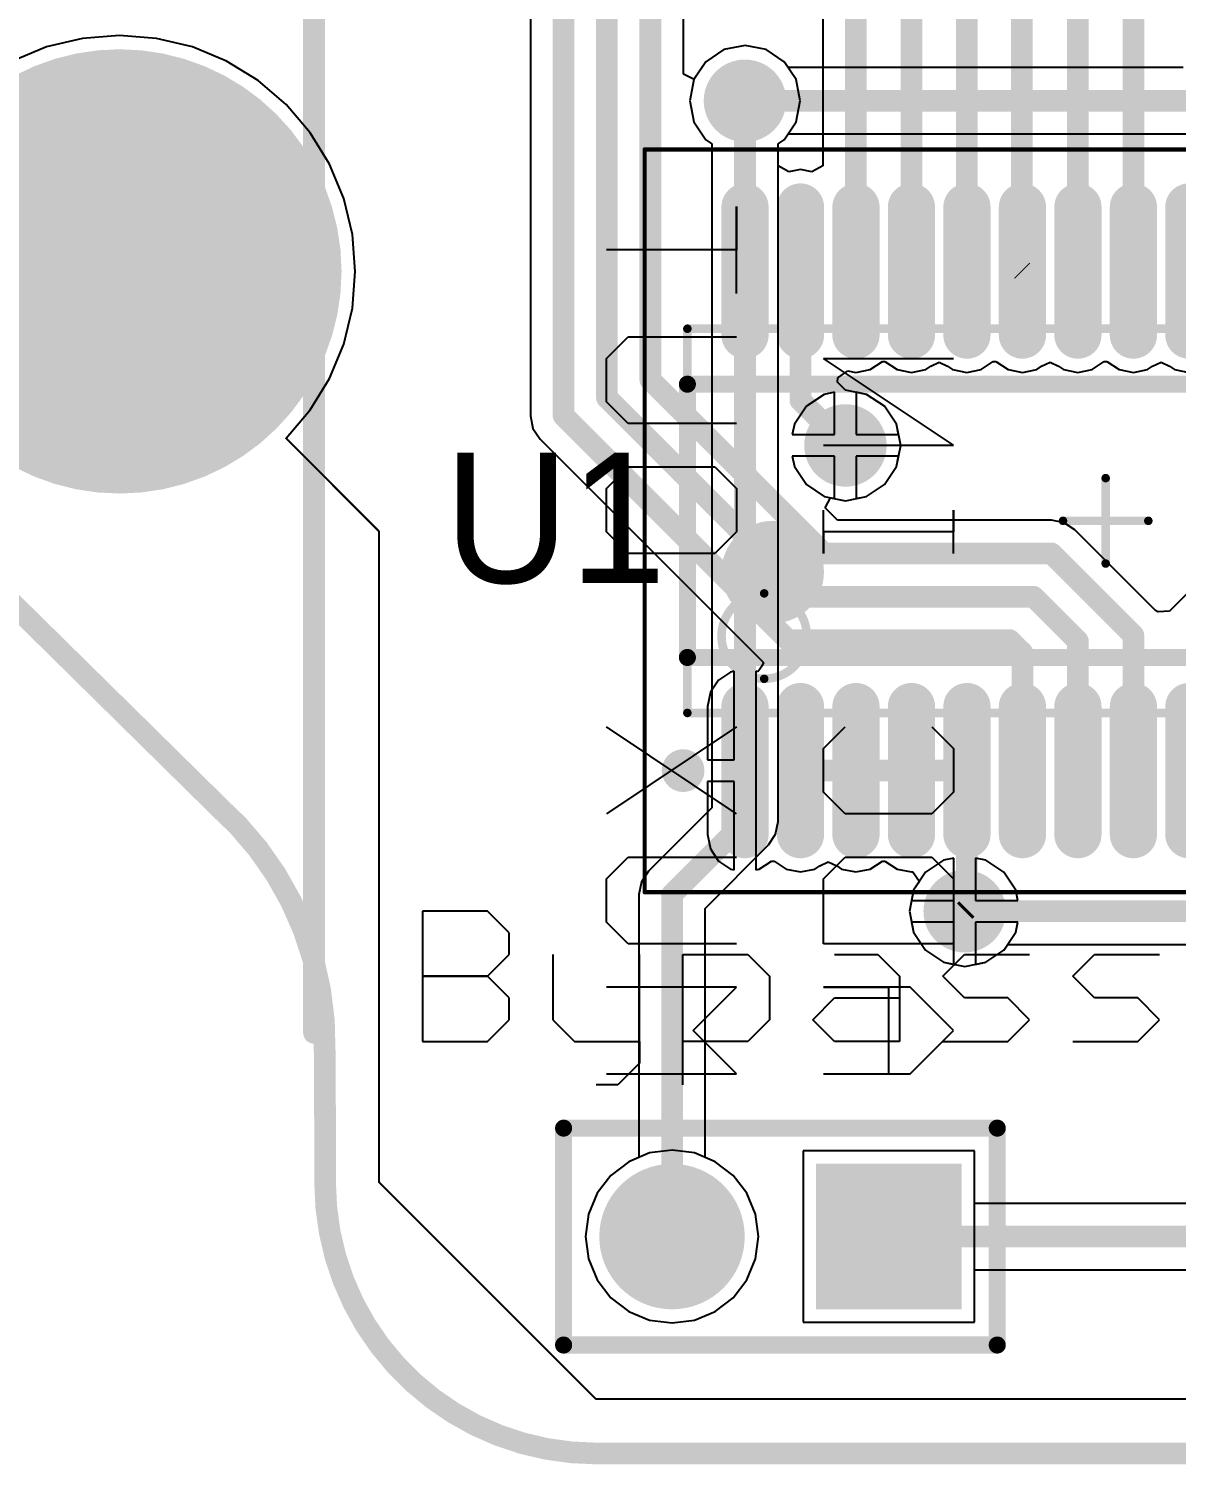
# Model space of a CAD drawing. Header units: millimetres. Extents: x 0 to 146, y 0 to 35.
# Drawn here: x 49.36 to 62.81, y 0 to 16.81 of the extents above; entities that cross this region are included whole.
import ezdxf

# ---------------------------------------------------------------- set-up
doc = ezdxf.new("R2010")
doc.units = ezdxf.units.MM
for name, color, linetype in [('BottomLayer', 5, 'Continuous'), ('BottomOverlay', 54, 'Continuous'), ('BottomSolder', 6, 'Continuous'), ('Mechanical1', 6, 'Continuous'), ('Mechanical13', 56, 'Continuous'), ('Mechanical15', 56, 'Continuous'), ('MultiLayer', 9, 'Continuous'), ('PadHoleLayer', 156, 'Continuous'), ('TopLayer', 1, 'Continuous'), ('TopOverlay', 2, 'Continuous'), ('TopPaste', 8, 'Continuous'), ('TopSolder', 216, 'Continuous'), ('ViaHoleLayer', 16, 'Continuous')]:
    doc.layers.add(name, color=color, linetype=linetype)

# ---------------------------------------------------------------- blocks, each defined once
blk = doc.blocks.new('HDR1X2_1')
at = {"layer": 'BottomLayer', "const_width": 0.75}
blk.add_lwpolyline([(2.165, 0, 1), (2.915, 0, 1)], format="xyb", close=True, dxfattribs=at)
at = {"layer": 'BottomLayer'}
blk.add_solid([(-0.75, -0.75), (0.75, -0.75), (-0.75, 0.75), (0.75, 0.75)], dxfattribs=at)
at = {"layer": 'BottomSolder', "const_width": 0.852}
blk.add_lwpolyline([(2.114, 0, 1), (2.966, 0, 1)], format="xyb", close=True, dxfattribs=at)
at = {"layer": 'BottomSolder'}
blk.add_solid([(-0.852, -0.852), (0.852, -0.852), (-0.852, 0.852), (0.852, 0.852)], dxfattribs=at)
at = {"layer": 'MultiLayer', "const_width": 0.75}
blk.add_lwpolyline([(2.165, 0, 1), (2.915, 0, 1)], format="xyb", close=True, dxfattribs=at)
at = {"layer": 'MultiLayer'}
blk.add_solid([(-0.75, -0.75), (0.75, -0.75), (-0.75, 0.75), (0.75, 0.75)], dxfattribs=at)
at = {"layer": 'PadHoleLayer', "const_width": 0.45}
for points in [[(-0.225, 0, 1), (0.225, 0, 1)], [(2.315, 0, 1), (2.765, 0, 1)]]:
    blk.add_lwpolyline(points, format="xyb", close=True, dxfattribs=at)
at = {"layer": 'TopLayer', "const_width": 0.75}
blk.add_lwpolyline([(2.165, 0, 1), (2.915, 0, 1)], format="xyb", close=True, dxfattribs=at)
at = {"layer": 'TopLayer'}
blk.add_solid([(-0.75, -0.75), (0.75, -0.75), (-0.75, 0.75), (0.75, 0.75)], dxfattribs=at)
at = {"layer": 'TopOverlay', "const_width": 0.2}
for points in [[(3.81, 1.27), (-1.27, 1.27)], [(-1.27, 1.27), (-1.27, -1.27)], [(3.81, 1.27), (3.81, -1.27)], [(3.81, -1.27), (-1.27, -1.27)]]:
    blk.add_lwpolyline(points, dxfattribs=at)
at = {"layer": 'TopOverlay', "const_width": 0.1}
for points in [[(-1.32, 1.27, 1), (-1.22, 1.27, 1)], [(-1.32, 1.27, 1), (-1.22, 1.27, 1)], [(3.76, 1.27, 1), (3.86, 1.27, 1)], [(3.76, 1.27, 1), (3.86, 1.27, 1)], [(-1.32, -1.27, 1), (-1.22, -1.27, 1)], [(-1.32, -1.27, 1), (-1.22, -1.27, 1)], [(3.76, -1.27, 1), (3.86, -1.27, 1)], [(3.76, -1.27, 1), (3.86, -1.27, 1)]]:
    blk.add_lwpolyline(points, format="xyb", close=True, dxfattribs=at)
at = {"layer": 'TopSolder', "const_width": 0.852}
blk.add_lwpolyline([(2.114, 0, 1), (2.966, 0, 1)], format="xyb", close=True, dxfattribs=at)
at = {"layer": 'TopSolder'}
blk.add_solid([(-0.852, -0.852), (0.852, -0.852), (-0.852, 0.852), (0.852, 0.852)], dxfattribs=at)
blk = doc.blocks.new('ADI_RU_28_M_18')
at = {"layer": 'Mechanical13', "const_width": 0.1}
for points in [[(-2.25, 4.9), (2.25, 4.9)], [(-2.25, 4.9), (-2.25, -4.9)], [(2.25, 4.9), (2.25, -4.9)], [(-2.25, -4.9), (2.25, -4.9)]]:
    blk.add_lwpolyline(points, dxfattribs=at)
at = {"layer": 'Mechanical13'}
for points, const_width in [([(-2.275, 4.9, 1), (-2.225, 4.9, 1)], 0.05), ([(-2.275, 4.9, 1), (-2.225, 4.9, 1)], 0.05), ([(2.225, 4.9, 1), (2.275, 4.9, 1)], 0.05), ([(2.225, 4.9, 1), (2.275, 4.9, 1)], 0.05), ([(-0.85, 4, 1), (-1.85, 4, 1)], 0.1), ([(-1.875, 4, 1), (-1.825, 4, 1)], 0.05), ([(-0.875, 4, 1), (-0.825, 4, 1)], 0.05), ([(-2.275, -4.9, 1), (-2.225, -4.9, 1)], 0.05), ([(-2.275, -4.9, 1), (-2.225, -4.9, 1)], 0.05), ([(2.225, -4.9, 1), (2.275, -4.9, 1)], 0.05), ([(2.225, -4.9, 1), (2.275, -4.9, 1)], 0.05)]:
    blk.add_lwpolyline(points, format="xyb", close=True, dxfattribs=dict(at, const_width=const_width))
at = {"layer": 'Mechanical15'}
for points, const_width in [([(-4.35, 5.4), (4.35, 5.4)], 0.05), ([(-4.35, 5.4), (-4.35, -5.4)], 0.05), ([(4.35, 5.4), (4.35, -5.4)], 0.05), ([(0, 0.5), (0, -0.5)], 0.1), ([(-0.5, 0), (0.5, 0)], 0.1), ([(-4.35, -5.4), (4.35, -5.4)], 0.05)]:
    blk.add_lwpolyline(points, dxfattribs=dict(at, const_width=const_width))
for points, const_width in [([(-4.363, 5.4, 1), (-4.338, 5.4, 1)], 0.025), ([(-4.363, 5.4, 1), (-4.338, 5.4, 1)], 0.025), ([(4.337, 5.4, 1), (4.362, 5.4, 1)], 0.025), ([(4.337, 5.4, 1), (4.362, 5.4, 1)], 0.025), ([(-0.025, 0.5, 1), (0.025, 0.5, 1)], 0.05), ([(-0.525, 0, 1), (-0.475, 0, 1)], 0.05), ([(0.475, 0, 1), (0.525, 0, 1)], 0.05), ([(-0.025, -0.5, 1), (0.025, -0.5, 1)], 0.05), ([(-4.363, -5.4, 1), (-4.338, -5.4, 1)], 0.025), ([(-4.363, -5.4, 1), (-4.338, -5.4, 1)], 0.025), ([(4.337, -5.4, 1), (4.362, -5.4, 1)], 0.025), ([(4.337, -5.4, 1), (4.362, -5.4, 1)], 0.025)]:
    blk.add_lwpolyline(points, format="xyb", close=True, dxfattribs=dict(at, const_width=const_width))
at = {"layer": 'TopLayer', "const_width": 0.35}
for points in [[(-3.675, 4.225), (-2.175, 4.225)], [(2.175, 4.225), (3.675, 4.225)], [(-3.675, 3.575), (-2.175, 3.575)], [(2.175, 3.575), (3.675, 3.575)], [(-3.675, 2.925), (-2.175, 2.925)], [(2.175, 2.925), (3.675, 2.925)], [(-3.675, 2.275), (-2.175, 2.275)], [(2.175, 2.275), (3.675, 2.275)], [(-3.675, 1.625), (-2.175, 1.625)], [(2.175, 1.625), (3.675, 1.625)], [(-3.675, 0.975), (-2.175, 0.975)], [(2.175, 0.975), (3.675, 0.975)], [(-3.675, 0.325), (-2.175, 0.325)], [(2.175, 0.325), (3.675, 0.325)], [(-3.675, -0.325), (-2.175, -0.325)], [(2.175, -0.325), (3.675, -0.325)], [(-3.675, -0.975), (-2.175, -0.975)], [(2.175, -0.975), (3.675, -0.975)], [(-3.675, -1.625), (-2.175, -1.625)], [(2.175, -1.625), (3.675, -1.625)], [(-3.675, -2.275), (-2.175, -2.275)], [(2.175, -2.275), (3.675, -2.275)], [(-3.675, -2.925), (-2.175, -2.925)], [(2.175, -2.925), (3.675, -2.925)], [(-3.675, -3.575), (-2.175, -3.575)], [(2.175, -3.575), (3.675, -3.575)], [(-3.675, -4.225), (-2.175, -4.225)], [(2.175, -4.225), (3.675, -4.225)]]:
    blk.add_lwpolyline(points, dxfattribs=at)
at = {"layer": 'TopLayer', "const_width": 0.175}
for points in [[(-3.762, 4.225, 1), (-3.587, 4.225, 1)], [(-2.263, 4.225, 1), (-2.088, 4.225, 1)], [(2.088, 4.225, 1), (2.263, 4.225, 1)], [(3.587, 4.225, 1), (3.762, 4.225, 1)], [(-3.762, 3.575, 1), (-3.587, 3.575, 1)], [(-2.263, 3.575, 1), (-2.088, 3.575, 1)], [(2.088, 3.575, 1), (2.263, 3.575, 1)], [(3.587, 3.575, 1), (3.762, 3.575, 1)], [(-3.762, 2.925, 1), (-3.587, 2.925, 1)], [(-2.263, 2.925, 1), (-2.088, 2.925, 1)], [(2.088, 2.925, 1), (2.263, 2.925, 1)], [(3.587, 2.925, 1), (3.762, 2.925, 1)], [(-3.762, 2.275, 1), (-3.587, 2.275, 1)], [(-2.263, 2.275, 1), (-2.088, 2.275, 1)], [(2.088, 2.275, 1), (2.263, 2.275, 1)], [(3.587, 2.275, 1), (3.762, 2.275, 1)], [(-3.762, 1.625, 1), (-3.587, 1.625, 1)], [(-2.263, 1.625, 1), (-2.088, 1.625, 1)], [(2.088, 1.625, 1), (2.263, 1.625, 1)], [(3.587, 1.625, 1), (3.762, 1.625, 1)], [(-3.762, 0.975, 1), (-3.587, 0.975, 1)], [(-2.263, 0.975, 1), (-2.088, 0.975, 1)], [(2.088, 0.975, 1), (2.263, 0.975, 1)], [(3.587, 0.975, 1), (3.762, 0.975, 1)], [(-3.762, 0.325, 1), (-3.587, 0.325, 1)], [(-2.263, 0.325, 1), (-2.088, 0.325, 1)], [(2.088, 0.325, 1), (2.263, 0.325, 1)], [(3.587, 0.325, 1), (3.762, 0.325, 1)], [(-3.762, -0.325, 1), (-3.587, -0.325, 1)], [(-2.263, -0.325, 1), (-2.088, -0.325, 1)], [(2.088, -0.325, 1), (2.263, -0.325, 1)], [(3.587, -0.325, 1), (3.762, -0.325, 1)], [(-3.762, -0.975, 1), (-3.587, -0.975, 1)], [(-2.263, -0.975, 1), (-2.088, -0.975, 1)], [(2.088, -0.975, 1), (2.263, -0.975, 1)], [(3.587, -0.975, 1), (3.762, -0.975, 1)], [(-3.762, -1.625, 1), (-3.587, -1.625, 1)], [(-2.263, -1.625, 1), (-2.088, -1.625, 1)], [(2.088, -1.625, 1), (2.263, -1.625, 1)], [(3.587, -1.625, 1), (3.762, -1.625, 1)], [(-3.762, -2.275, 1), (-3.587, -2.275, 1)], [(-2.263, -2.275, 1), (-2.088, -2.275, 1)], [(2.088, -2.275, 1), (2.263, -2.275, 1)], [(3.587, -2.275, 1), (3.762, -2.275, 1)], [(-3.762, -2.925, 1), (-3.587, -2.925, 1)], [(-2.263, -2.925, 1), (-2.088, -2.925, 1)], [(2.088, -2.925, 1), (2.263, -2.925, 1)], [(3.587, -2.925, 1), (3.762, -2.925, 1)], [(-3.762, -3.575, 1), (-3.587, -3.575, 1)], [(-2.263, -3.575, 1), (-2.088, -3.575, 1)], [(2.088, -3.575, 1), (2.263, -3.575, 1)], [(3.587, -3.575, 1), (3.762, -3.575, 1)], [(-3.762, -4.225, 1), (-3.587, -4.225, 1)], [(-2.263, -4.225, 1), (-2.088, -4.225, 1)], [(2.088, -4.225, 1), (2.263, -4.225, 1)], [(3.587, -4.225, 1), (3.762, -4.225, 1)]]:
    blk.add_lwpolyline(points, format="xyb", close=True, dxfattribs=at)
at = {"layer": 'TopOverlay'}
for points, const_width in [([(-2.8, 4.95, 1), (-3.05, 4.95, 1)], 0.25), ([(-3.113, 4.95, 1), (-2.988, 4.95, 1)], 0.125), ([(-2.862, 4.95, 1), (-2.738, 4.95, 1)], 0.125), ([(-1.65, 4.9, 1), (-1.55, 4.9, 1)], 0.1), ([(-1.65, 4.9, 1), (-1.55, 4.9, 1)], 0.1), ([(1.55, 4.9, 1), (1.65, 4.9, 1)], 0.1), ([(1.55, 4.9, 1), (1.65, 4.9, 1)], 0.1), ([(-0.3, 3.9, 1), (-0.9, 3.9, 1)], 0.6), ([(-1.05, 3.9, 1), (-0.75, 3.9, 1)], 0.3), ([(-0.45, 3.9, 1), (-0.15, 3.9, 1)], 0.3), ([(-1.65, -4.9, 1), (-1.55, -4.9, 1)], 0.1), ([(-1.65, -4.9, 1), (-1.55, -4.9, 1)], 0.1), ([(1.55, -4.9, 1), (1.65, -4.9, 1)], 0.1), ([(1.55, -4.9, 1), (1.65, -4.9, 1)], 0.1)]:
    blk.add_lwpolyline(points, format="xyb", close=True, dxfattribs=dict(at, const_width=const_width))
at = {"layer": 'TopOverlay', "const_width": 0.2}
for points in [[(-1.6, 4.9), (1.6, 4.9)], [(-1.6, 4.9), (-1.6, -4.9)], [(1.6, 4.9), (1.6, -4.9)], [(-1.6, -4.9), (1.6, -4.9)]]:
    blk.add_lwpolyline(points, dxfattribs=at)
at = {"layer": 'TopPaste', "const_width": 0.35}
for points in [[(-3.675, 4.225), (-2.175, 4.225)], [(2.175, 4.225), (3.675, 4.225)], [(-3.675, 3.575), (-2.175, 3.575)], [(2.175, 3.575), (3.675, 3.575)], [(-3.675, 2.925), (-2.175, 2.925)], [(2.175, 2.925), (3.675, 2.925)], [(-3.675, 2.275), (-2.175, 2.275)], [(2.175, 2.275), (3.675, 2.275)], [(-3.675, 1.625), (-2.175, 1.625)], [(2.175, 1.625), (3.675, 1.625)], [(-3.675, 0.975), (-2.175, 0.975)], [(2.175, 0.975), (3.675, 0.975)], [(-3.675, 0.325), (-2.175, 0.325)], [(2.175, 0.325), (3.675, 0.325)], [(-3.675, -0.325), (-2.175, -0.325)], [(2.175, -0.325), (3.675, -0.325)], [(-3.675, -0.975), (-2.175, -0.975)], [(2.175, -0.975), (3.675, -0.975)], [(-3.675, -1.625), (-2.175, -1.625)], [(2.175, -1.625), (3.675, -1.625)], [(-3.675, -2.275), (-2.175, -2.275)], [(2.175, -2.275), (3.675, -2.275)], [(-3.675, -2.925), (-2.175, -2.925)], [(2.175, -2.925), (3.675, -2.925)], [(-3.675, -3.575), (-2.175, -3.575)], [(2.175, -3.575), (3.675, -3.575)], [(-3.675, -4.225), (-2.175, -4.225)], [(2.175, -4.225), (3.675, -4.225)]]:
    blk.add_lwpolyline(points, dxfattribs=at)
at = {"layer": 'TopPaste', "const_width": 0.175}
for points in [[(-3.762, 4.225, 1), (-3.587, 4.225, 1)], [(-2.263, 4.225, 1), (-2.088, 4.225, 1)], [(2.088, 4.225, 1), (2.263, 4.225, 1)], [(3.587, 4.225, 1), (3.762, 4.225, 1)], [(-3.762, 3.575, 1), (-3.587, 3.575, 1)], [(-2.263, 3.575, 1), (-2.088, 3.575, 1)], [(2.088, 3.575, 1), (2.263, 3.575, 1)], [(3.587, 3.575, 1), (3.762, 3.575, 1)], [(-3.762, 2.925, 1), (-3.587, 2.925, 1)], [(-2.263, 2.925, 1), (-2.088, 2.925, 1)], [(2.088, 2.925, 1), (2.263, 2.925, 1)], [(3.587, 2.925, 1), (3.762, 2.925, 1)], [(-3.762, 2.275, 1), (-3.587, 2.275, 1)], [(-2.263, 2.275, 1), (-2.088, 2.275, 1)], [(2.088, 2.275, 1), (2.263, 2.275, 1)], [(3.587, 2.275, 1), (3.762, 2.275, 1)], [(-3.762, 1.625, 1), (-3.587, 1.625, 1)], [(-2.263, 1.625, 1), (-2.088, 1.625, 1)], [(2.088, 1.625, 1), (2.263, 1.625, 1)], [(3.587, 1.625, 1), (3.762, 1.625, 1)], [(-3.762, 0.975, 1), (-3.587, 0.975, 1)], [(-2.263, 0.975, 1), (-2.088, 0.975, 1)], [(2.088, 0.975, 1), (2.263, 0.975, 1)], [(3.587, 0.975, 1), (3.762, 0.975, 1)], [(-3.762, 0.325, 1), (-3.587, 0.325, 1)], [(-2.263, 0.325, 1), (-2.088, 0.325, 1)], [(2.088, 0.325, 1), (2.263, 0.325, 1)], [(3.587, 0.325, 1), (3.762, 0.325, 1)], [(-3.762, -0.325, 1), (-3.587, -0.325, 1)], [(-2.263, -0.325, 1), (-2.088, -0.325, 1)], [(2.088, -0.325, 1), (2.263, -0.325, 1)], [(3.587, -0.325, 1), (3.762, -0.325, 1)], [(-3.762, -0.975, 1), (-3.587, -0.975, 1)], [(-2.263, -0.975, 1), (-2.088, -0.975, 1)], [(2.088, -0.975, 1), (2.263, -0.975, 1)], [(3.587, -0.975, 1), (3.762, -0.975, 1)], [(-3.762, -1.625, 1), (-3.587, -1.625, 1)], [(-2.263, -1.625, 1), (-2.088, -1.625, 1)], [(2.088, -1.625, 1), (2.263, -1.625, 1)], [(3.587, -1.625, 1), (3.762, -1.625, 1)], [(-3.762, -2.275, 1), (-3.587, -2.275, 1)], [(-2.263, -2.275, 1), (-2.088, -2.275, 1)], [(2.088, -2.275, 1), (2.263, -2.275, 1)], [(3.587, -2.275, 1), (3.762, -2.275, 1)], [(-3.762, -2.925, 1), (-3.587, -2.925, 1)], [(-2.263, -2.925, 1), (-2.088, -2.925, 1)], [(2.088, -2.925, 1), (2.263, -2.925, 1)], [(3.587, -2.925, 1), (3.762, -2.925, 1)], [(-3.762, -3.575, 1), (-3.587, -3.575, 1)], [(-2.263, -3.575, 1), (-2.088, -3.575, 1)], [(2.088, -3.575, 1), (2.263, -3.575, 1)], [(3.587, -3.575, 1), (3.762, -3.575, 1)], [(-3.762, -4.225, 1), (-3.587, -4.225, 1)], [(-2.263, -4.225, 1), (-2.088, -4.225, 1)], [(2.088, -4.225, 1), (2.263, -4.225, 1)], [(3.587, -4.225, 1), (3.762, -4.225, 1)]]:
    blk.add_lwpolyline(points, format="xyb", close=True, dxfattribs=at)
at = {"layer": 'TopSolder', "const_width": 0.553}
for points in [[(-3.675, 4.225), (-2.175, 4.225)], [(2.175, 4.225), (3.675, 4.225)], [(-3.675, 3.575), (-2.175, 3.575)], [(2.175, 3.575), (3.675, 3.575)], [(-3.675, 2.925), (-2.175, 2.925)], [(2.175, 2.925), (3.675, 2.925)], [(-3.675, 2.275), (-2.175, 2.275)], [(2.175, 2.275), (3.675, 2.275)], [(-3.675, 1.625), (-2.175, 1.625)], [(2.175, 1.625), (3.675, 1.625)], [(-3.675, 0.975), (-2.175, 0.975)], [(2.175, 0.975), (3.675, 0.975)], [(-3.675, 0.325), (-2.175, 0.325)], [(2.175, 0.325), (3.675, 0.325)], [(-3.675, -0.325), (-2.175, -0.325)], [(2.175, -0.325), (3.675, -0.325)], [(-3.675, -0.975), (-2.175, -0.975)], [(2.175, -0.975), (3.675, -0.975)], [(-3.675, -1.625), (-2.175, -1.625)], [(2.175, -1.625), (3.675, -1.625)], [(-3.675, -2.275), (-2.175, -2.275)], [(2.175, -2.275), (3.675, -2.275)], [(-3.675, -2.925), (-2.175, -2.925)], [(2.175, -2.925), (3.675, -2.925)], [(-3.675, -3.575), (-2.175, -3.575)], [(2.175, -3.575), (3.675, -3.575)], [(-3.675, -4.225), (-2.175, -4.225)], [(2.175, -4.225), (3.675, -4.225)]]:
    blk.add_lwpolyline(points, dxfattribs=at)
at = {"layer": 'TopSolder', "const_width": 0.277}
for points in [[(-3.813, 4.225, 1), (-3.537, 4.225, 1)], [(-2.313, 4.225, 1), (-2.037, 4.225, 1)], [(2.037, 4.225, 1), (2.313, 4.225, 1)], [(3.537, 4.225, 1), (3.813, 4.225, 1)], [(-3.813, 3.575, 1), (-3.537, 3.575, 1)], [(-2.313, 3.575, 1), (-2.037, 3.575, 1)], [(2.037, 3.575, 1), (2.313, 3.575, 1)], [(3.537, 3.575, 1), (3.813, 3.575, 1)], [(-3.813, 2.925, 1), (-3.537, 2.925, 1)], [(-2.313, 2.925, 1), (-2.037, 2.925, 1)], [(2.037, 2.925, 1), (2.313, 2.925, 1)], [(3.537, 2.925, 1), (3.813, 2.925, 1)], [(-3.813, 2.275, 1), (-3.537, 2.275, 1)], [(-2.313, 2.275, 1), (-2.037, 2.275, 1)], [(2.037, 2.275, 1), (2.313, 2.275, 1)], [(3.537, 2.275, 1), (3.813, 2.275, 1)], [(-3.813, 1.625, 1), (-3.537, 1.625, 1)], [(-2.313, 1.625, 1), (-2.037, 1.625, 1)], [(2.037, 1.625, 1), (2.313, 1.625, 1)], [(3.537, 1.625, 1), (3.813, 1.625, 1)], [(-3.813, 0.975, 1), (-3.537, 0.975, 1)], [(-2.313, 0.975, 1), (-2.037, 0.975, 1)], [(2.037, 0.975, 1), (2.313, 0.975, 1)], [(3.537, 0.975, 1), (3.813, 0.975, 1)], [(-3.813, 0.325, 1), (-3.537, 0.325, 1)], [(-2.313, 0.325, 1), (-2.037, 0.325, 1)], [(2.037, 0.325, 1), (2.313, 0.325, 1)], [(3.537, 0.325, 1), (3.813, 0.325, 1)], [(-3.813, -0.325, 1), (-3.537, -0.325, 1)], [(-2.313, -0.325, 1), (-2.037, -0.325, 1)], [(2.037, -0.325, 1), (2.313, -0.325, 1)], [(3.537, -0.325, 1), (3.813, -0.325, 1)], [(-3.813, -0.975, 1), (-3.537, -0.975, 1)], [(-2.313, -0.975, 1), (-2.037, -0.975, 1)], [(2.037, -0.975, 1), (2.313, -0.975, 1)], [(3.537, -0.975, 1), (3.813, -0.975, 1)], [(-3.813, -1.625, 1), (-3.537, -1.625, 1)], [(-2.313, -1.625, 1), (-2.037, -1.625, 1)], [(2.037, -1.625, 1), (2.313, -1.625, 1)], [(3.537, -1.625, 1), (3.813, -1.625, 1)], [(-3.813, -2.275, 1), (-3.537, -2.275, 1)], [(-2.313, -2.275, 1), (-2.037, -2.275, 1)], [(2.037, -2.275, 1), (2.313, -2.275, 1)], [(3.537, -2.275, 1), (3.813, -2.275, 1)], [(-3.813, -2.925, 1), (-3.537, -2.925, 1)], [(-2.313, -2.925, 1), (-2.037, -2.925, 1)], [(2.037, -2.925, 1), (2.313, -2.925, 1)], [(3.537, -2.925, 1), (3.813, -2.925, 1)], [(-3.813, -3.575, 1), (-3.537, -3.575, 1)], [(-2.313, -3.575, 1), (-2.037, -3.575, 1)], [(2.037, -3.575, 1), (2.313, -3.575, 1)], [(3.537, -3.575, 1), (3.813, -3.575, 1)], [(-3.813, -4.225, 1), (-3.537, -4.225, 1)], [(-2.313, -4.225, 1), (-2.037, -4.225, 1)], [(2.037, -4.225, 1), (2.313, -4.225, 1)], [(3.537, -4.225, 1), (3.813, -4.225, 1)]]:
    blk.add_lwpolyline(points, format="xyb", close=True, dxfattribs=at)

msp = doc.modelspace()

# ---------------------------------------------------------------- linework, layer by layer
at = {"layer": 'BottomLayer'}
for p, q in [((49.996, 16.699), (49.575, 16.598)), ((50.429, 16.733), (49.996, 16.699)), ((50.861, 16.699), (50.429, 16.733)), ((51.282, 16.598), (50.861, 16.699)), ((49.575, 16.598), (49.174, 16.432)), ((51.683, 16.432), (51.282, 16.598)), ((57.508, 16.567), (57.298, 16.426)), ((57.756, 16.616), (57.508, 16.567)), ((58.003, 16.567), (57.756, 16.616)), ((58.213, 16.426), (58.003, 16.567)), ((52.052, 16.205), (51.683, 16.432)), ((57.298, 16.426), (57.157, 16.216)), ((58.26, 16.357), (58.213, 16.426)), ((62.89, 16.357), (58.26, 16.357)), ((52.382, 15.924), (52.052, 16.205)), ((57.157, 16.216), (57.108, 15.968)), ((52.664, 15.594), (52.382, 15.924)), ((57.108, 15.968), (57.157, 15.721)), ((57.157, 15.721), (57.298, 15.511)), ((52.89, 15.225), (52.664, 15.594)), ((57.298, 15.511), (57.367, 15.464)), ((58.144, 15.464), (58.213, 15.511)), ((58.213, 15.511), (58.26, 15.58)), ((58.26, 15.58), (63.051, 15.58)), ((57.367, 15.464), (57.367, 7.688)), ((58.144, 7.527), (58.144, 15.464)), ((53.056, 14.824), (52.89, 15.225)), ((53.157, 14.403), (53.056, 14.824)), ((53.191, 13.97), (53.157, 14.403)), ((53.157, 13.538), (53.191, 13.97)), ((53.056, 13.117), (53.157, 13.538)), ((52.89, 12.716), (53.056, 13.117)), ((52.664, 12.347), (52.89, 12.716)), ((58.685, 12.53), (58.475, 12.39)), ((58.806, 12.554), (58.685, 12.53)), ((58.806, 12.059), (58.806, 12.554)), ((59.18, 12.53), (59.06, 12.554)), ((59.06, 12.554), (59.06, 12.059)), ((59.39, 12.39), (59.18, 12.53)), ((52.382, 12.017), (52.664, 12.347)), ((58.475, 12.39), (58.334, 12.18)), ((59.531, 12.18), (59.39, 12.39)), ((58.334, 12.18), (58.31, 12.059)), ((59.555, 12.059), (59.531, 12.18)), ((52.382, 12.012), (52.382, 12.017)), ((53.472, 10.922), (52.382, 12.012)), ((58.31, 12.059), (58.806, 12.059)), ((59.06, 12.059), (59.555, 12.059)), ((58.806, 11.805), (58.31, 11.805)), ((58.31, 11.805), (58.334, 11.684)), ((58.806, 11.31), (58.806, 11.805)), ((59.555, 11.805), (59.06, 11.805)), ((59.06, 11.805), (59.06, 11.31)), ((59.531, 11.684), (59.555, 11.805)), ((58.334, 11.684), (58.475, 11.474)), ((59.39, 11.474), (59.531, 11.684)), ((58.475, 11.474), (58.685, 11.334)), ((59.18, 11.334), (59.39, 11.474)), ((58.685, 11.334), (58.806, 11.31)), ((59.06, 11.31), (59.18, 11.334)), ((53.472, 3.302), (53.472, 10.922)), ((57.367, 7.688), (56.626, 6.947)), ((58.115, 7.379), (58.144, 7.527)), ((57.289, 6.511), (58.03, 7.253)), ((58.03, 7.253), (58.115, 7.379)), ((60.082, 7.076), (59.872, 6.935)), ((60.203, 7.1), (60.082, 7.076)), ((60.203, 6.604), (60.203, 7.1)), ((60.577, 7.076), (60.457, 7.1)), ((60.457, 7.1), (60.457, 6.604)), ((60.787, 6.935), (60.577, 7.076)), ((56.626, 6.947), (56.542, 6.821)), ((59.872, 6.935), (59.731, 6.725)), ((60.928, 6.725), (60.787, 6.935)), ((56.542, 6.821), (56.512, 6.672)), ((59.731, 6.725), (59.707, 6.604)), ((60.952, 6.604), (60.928, 6.725)), ((56.512, 6.672), (56.512, 3.593)), ((59.707, 6.604), (60.203, 6.604)), ((60.457, 6.604), (60.952, 6.604)), ((57.289, 3.593), (57.289, 6.511)), ((60.203, 6.35), (59.707, 6.35)), ((59.707, 6.35), (59.731, 6.23)), ((59.731, 6.23), (59.872, 6.02)), ((60.203, 5.855), (60.203, 6.35)), ((60.952, 6.35), (60.457, 6.35)), ((60.457, 6.35), (60.457, 5.855)), ((60.787, 6.02), (60.928, 6.23)), ((60.928, 6.23), (60.952, 6.35)), ((59.872, 6.02), (60.082, 5.879)), ((60.577, 5.879), (60.787, 6.02)), ((60.082, 5.879), (60.203, 5.855)), ((60.457, 5.855), (60.577, 5.879)), ((56.394, 3.544), (56.185, 3.383)), ((56.512, 3.593), (56.394, 3.544)), ((57.407, 3.544), (57.289, 3.593)), ((57.617, 3.383), (57.407, 3.544)), ((60.445, 3.671), (58.437, 3.671)), ((58.437, 3.671), (58.437, 1.663)), ((60.445, 1.663), (60.445, 3.671)), ((56.185, 3.383), (56.024, 3.174)), ((57.778, 3.174), (57.617, 3.383)), ((56.012, 0.762), (53.472, 3.302)), ((56.024, 3.174), (55.922, 2.929)), ((57.879, 2.929), (57.778, 3.174)), ((55.922, 2.929), (55.888, 2.667)), ((57.913, 2.667), (57.879, 2.929)), ((55.888, 2.667), (55.922, 2.405)), ((57.879, 2.405), (57.913, 2.667)), ((55.922, 2.405), (56.024, 2.161)), ((57.778, 2.161), (57.879, 2.405)), ((56.024, 2.161), (56.185, 1.951)), ((57.617, 1.951), (57.778, 2.161)), ((56.185, 1.951), (56.394, 1.79)), ((57.407, 1.79), (57.617, 1.951)), ((56.394, 1.79), (56.639, 1.689)), ((56.639, 1.689), (56.901, 1.655)), ((56.901, 1.655), (57.163, 1.689)), ((57.163, 1.689), (57.407, 1.79)), ((58.437, 1.663), (60.445, 1.663)), ((84.587, 0.762), (56.012, 0.762))]:
    msp.add_line(p, q, dxfattribs=at)
for points, const_width in [([(49.179, 13.97, 1), (51.679, 13.97, 1)], 2.5), ([(57.565, 15.968, 1), (57.946, 15.968, 1)], 0.381), ([(57.692, 15.968, 1), (57.819, 15.968, 1)], 0.127), ([(57.692, 15.968, 1), (57.819, 15.968, 1)], 0.127), ([(58.742, 11.932, 1), (59.123, 11.932, 1)], 0.381), ([(57.692, 7.527, 1), (57.819, 7.527, 1)], 0.127), ([(57.692, 7.527, 1), (57.819, 7.527, 1)], 0.127), ([(56.837, 6.672, 1), (56.964, 6.672, 1)], 0.127), ([(56.837, 6.672, 1), (56.964, 6.672, 1)], 0.127), ([(60.139, 6.477, 1), (60.52, 6.477, 1)], 0.381), ([(56.837, 2.667, 1), (56.964, 2.667, 1)], 0.127)]:
    msp.add_lwpolyline(points, format="xyb", close=True, dxfattribs=dict(at, const_width=const_width))
at = {"layer": 'BottomLayer', "const_width": 0.254}
for points in [[(57.756, 15.968), (63.051, 15.968)], [(57.756, 7.527), (57.756, 15.968)], [(56.901, 6.672), (57.756, 7.527)], [(56.901, 2.667), (56.901, 6.672)]]:
    msp.add_lwpolyline(points, dxfattribs=at)
at = {"layer": 'BottomOverlay'}
for p, q in [((57.658, 13.713), (57.658, 14.729)), ((57.658, 14.729), (57.658, 14.221)), ((57.658, 14.221), (56.134, 14.221)), ((56.134, 12.951), (56.388, 13.205)), ((56.388, 13.205), (57.658, 13.205)), ((56.134, 12.443), (56.134, 12.951)), ((60.198, 11.936), (58.674, 12.951)), ((58.674, 12.951), (60.198, 12.951)), ((56.388, 12.19), (56.134, 12.443)), ((57.658, 12.19), (56.388, 12.19)), ((58.674, 11.936), (60.198, 11.936)), ((56.134, 11.428), (56.388, 11.682)), ((56.388, 11.682), (57.404, 11.682)), ((57.404, 11.682), (57.658, 11.428)), ((56.134, 10.92), (56.134, 11.428)), ((57.658, 11.428), (57.658, 10.92)), ((58.674, 10.666), (58.674, 11.174)), ((60.198, 10.666), (60.198, 11.174)), ((60.198, 11.174), (60.198, 10.92)), ((56.388, 10.666), (56.134, 10.92)), ((57.658, 10.92), (57.404, 10.666)), ((60.198, 10.92), (58.674, 10.92)), ((58.674, 10.92), (58.674, 10.666)), ((57.404, 10.666), (56.388, 10.666)), ((57.658, 7.619), (56.134, 8.635)), ((57.658, 8.635), (56.134, 7.619)), ((58.674, 8.381), (58.928, 8.635)), ((59.944, 8.635), (60.198, 8.381)), ((58.674, 7.873), (58.674, 8.381)), ((60.198, 8.381), (60.198, 7.873)), ((58.928, 7.619), (58.674, 7.873)), ((60.198, 7.873), (59.944, 7.619)), ((59.944, 7.619), (58.928, 7.619)), ((56.134, 6.857), (56.388, 7.111)), ((56.388, 7.111), (57.658, 7.111)), ((58.674, 6.857), (58.928, 7.111)), ((58.928, 7.111), (59.944, 7.111)), ((59.944, 7.111), (60.198, 6.857)), ((56.134, 6.349), (56.134, 6.857)), ((58.674, 6.096), (58.674, 6.857)), ((60.198, 6.857), (60.198, 6.096)), ((56.388, 6.096), (56.134, 6.349)), ((57.658, 6.096), (56.388, 6.096)), ((60.198, 6.096), (58.674, 6.096)), ((57.658, 5.588), (56.134, 5.588)), ((57.15, 5.08), (57.658, 5.588)), ((59.69, 5.588), (58.674, 5.588)), ((58.674, 5.588), (59.436, 5.588)), ((59.436, 5.588), (59.436, 4.572)), ((60.198, 5.08), (59.69, 5.588)), ((57.658, 4.572), (57.15, 5.08)), ((59.69, 4.572), (60.198, 5.08)), ((56.134, 4.572), (57.658, 4.572)), ((58.674, 4.572), (59.69, 4.572))]:
    msp.add_line(p, q, dxfattribs=at)
at = {"layer": 'BottomSolder'}
for points, const_width in [([(49.128, 13.97, 1), (51.729, 13.97, 1)], 2.602), ([(57.514, 15.968, 1), (57.997, 15.968, 1)], 0.483), ([(58.691, 11.932, 1), (59.174, 11.932, 1)], 0.483), ([(60.088, 6.477, 1), (60.571, 6.477, 1)], 0.483)]:
    msp.add_lwpolyline(points, format="xyb", close=True, dxfattribs=dict(at, const_width=const_width))
at = {"layer": 'Mechanical1', "const_width": 0.254}
for points in [[(43.938, 15.237), (51.553, 7.737)], [(52.835, 4.826), (52.837, 3.302)], [(56.012, 0.127), (84.841, 0.127)]]:
    msp.add_lwpolyline(points, dxfattribs=at)
for points in [[(51.552, 7.736, -0.223458), (52.832, 4.826)], [(56.012, 0.127, -0.414214), (52.837, 3.302)]]:
    msp.add_lwpolyline(points, format="xyb", dxfattribs=at)
at = {"layer": 'Mechanical1', "const_width": 0.127}
for points in [[(51.489, 7.736, 1), (51.616, 7.736, 1)], [(51.49, 7.737, 1), (51.617, 7.737, 1)], [(52.769, 4.826, 1), (52.895, 4.826, 1)], [(52.771, 4.826, 1), (52.898, 4.826, 1)], [(52.773, 3.302, 1), (52.9, 3.302, 1)], [(52.773, 3.302, 1), (52.9, 3.302, 1)], [(55.948, 0.127, 1), (56.075, 0.127, 1)], [(55.948, 0.127, 1), (56.075, 0.127, 1)]]:
    msp.add_lwpolyline(points, format="xyb", close=True, dxfattribs=at)
at = {"layer": 'MultiLayer'}
for points, const_width in [([(49.179, 13.97, 1), (51.679, 13.97, 1)], 2.5), ([(57.565, 15.968, 1), (57.946, 15.968, 1)], 0.381), ([(58.742, 11.932, 1), (59.123, 11.932, 1)], 0.381), ([(60.139, 6.477, 1), (60.52, 6.477, 1)], 0.381)]:
    msp.add_lwpolyline(points, format="xyb", close=True, dxfattribs=dict(at, const_width=const_width))
at = {"layer": 'PadHoleLayer', "const_width": 1.651}
msp.add_lwpolyline([(49.603, 13.97, 1), (51.254, 13.97, 1)], format="xyb", close=True, dxfattribs=at)
at = {"layer": 'TopLayer'}
for p, q in [((58.667, 19.896), (58.667, 15.207)), ((57.035, 16.279), (57.035, 19.558)), ((55.242, 18.889), (55.242, 12.28)), ((49.996, 16.699), (49.575, 16.598)), ((50.429, 16.733), (49.996, 16.699)), ((50.861, 16.699), (50.429, 16.733)), ((51.282, 16.598), (50.861, 16.699)), ((49.575, 16.598), (49.174, 16.432)), ((51.683, 16.432), (51.282, 16.598)), ((57.508, 16.567), (57.298, 16.426)), ((57.756, 16.616), (57.508, 16.567)), ((58.003, 16.567), (57.756, 16.616)), ((58.213, 16.426), (58.003, 16.567)), ((52.052, 16.205), (51.683, 16.432)), ((57.298, 16.426), (57.162, 16.223)), ((58.354, 16.216), (58.213, 16.426)), ((52.382, 15.924), (52.052, 16.205)), ((57.153, 16.222), (57.035, 16.279)), ((57.162, 16.223), (57.153, 16.222)), ((58.403, 15.968), (58.354, 16.216)), ((52.664, 15.594), (52.382, 15.924)), ((58.354, 15.721), (58.403, 15.968)), ((58.213, 15.511), (58.354, 15.721)), ((52.89, 15.225), (52.664, 15.594)), ((58.144, 15.464), (58.213, 15.511)), ((58.144, 15.207), (58.144, 15.464)), ((53.056, 14.824), (52.89, 15.225)), ((58.271, 15.135), (58.144, 15.207)), ((58.406, 15.162), (58.271, 15.135)), ((58.54, 15.135), (58.406, 15.162)), ((58.667, 15.207), (58.54, 15.135)), ((53.157, 14.403), (53.056, 14.824)), ((53.191, 13.97), (53.157, 14.403)), ((53.157, 13.538), (53.191, 13.97)), ((53.056, 13.117), (53.157, 13.538)), ((52.89, 12.716), (53.056, 13.117)), ((58.844, 12.724), (58.96, 12.806)), ((58.96, 12.806), (59.056, 12.787)), ((59.056, 12.787), (59.223, 12.82)), ((59.223, 12.82), (59.365, 12.915)), ((59.365, 12.915), (59.396, 12.915)), ((59.396, 12.915), (59.538, 12.82)), ((59.538, 12.82), (59.706, 12.787)), ((59.706, 12.787), (59.873, 12.82)), ((59.873, 12.82), (59.931, 12.859)), ((59.931, 12.859), (60.031, 12.907)), ((60.031, 12.907), (60.13, 12.859)), ((60.13, 12.859), (60.188, 12.82)), ((60.188, 12.82), (60.356, 12.787)), ((60.356, 12.787), (60.523, 12.82)), ((60.523, 12.82), (60.665, 12.915)), ((60.665, 12.915), (60.696, 12.915)), ((60.696, 12.915), (60.838, 12.82)), ((60.838, 12.82), (61.006, 12.787)), ((61.006, 12.787), (61.173, 12.82)), ((61.173, 12.82), (61.231, 12.859)), ((61.231, 12.859), (61.331, 12.907)), ((61.331, 12.907), (61.43, 12.859)), ((61.43, 12.859), (61.488, 12.82)), ((61.488, 12.82), (61.656, 12.787)), ((61.656, 12.787), (61.823, 12.82)), ((61.823, 12.82), (61.965, 12.915)), ((61.965, 12.915), (61.996, 12.915)), ((61.996, 12.915), (62.138, 12.82)), ((62.138, 12.82), (62.306, 12.787)), ((62.306, 12.787), (62.473, 12.82)), ((62.473, 12.82), (62.531, 12.859)), ((62.531, 12.859), (62.631, 12.907)), ((62.631, 12.907), (62.73, 12.859)), ((62.73, 12.859), (62.788, 12.82)), ((62.788, 12.82), (62.956, 12.787)), ((52.664, 12.347), (52.89, 12.716)), ((58.841, 12.674), (58.844, 12.724)), ((58.933, 12.58), (58.841, 12.674)), ((59.18, 12.53), (58.933, 12.58)), ((59.39, 12.39), (59.18, 12.53)), ((52.382, 12.017), (52.664, 12.347)), ((55.242, 12.28), (55.272, 12.131)), ((59.531, 12.18), (59.39, 12.39)), ((55.272, 12.131), (55.356, 12.005)), ((59.58, 11.932), (59.531, 12.18)), ((53.472, 10.927), (52.382, 12.017)), ((52.382, 12.017), (52.382, 12.017)), ((55.356, 12.005), (57.973, 9.388)), ((59.531, 11.684), (59.58, 11.932)), ((59.39, 11.474), (59.531, 11.684)), ((59.18, 11.334), (59.39, 11.474)), ((58.694, 11.203), (58.756, 11.32)), ((58.756, 11.32), (58.933, 11.285)), ((58.933, 11.285), (59.18, 11.334)), ((58.84, 11.057), (58.694, 11.203)), ((61.346, 11.057), (58.84, 11.057)), ((61.494, 11.027), (61.346, 11.057)), ((61.62, 10.943), (61.494, 11.027)), ((62.565, 9.998), (61.62, 10.943)), ((53.472, 3.304), (53.472, 10.927)), ((63.665, 10.927), (62.729, 9.99)), ((62.592, 9.985), (62.565, 9.998)), ((62.597, 9.984), (62.592, 9.985)), ((62.729, 9.99), (62.597, 9.984)), ((57.588, 9.278), (57.446, 9.184)), ((57.629, 9.287), (57.588, 9.278)), ((57.629, 8.251), (57.629, 9.287)), ((57.906, 9.282), (57.883, 9.287)), ((57.883, 9.287), (57.883, 8.124)), ((57.93, 9.312), (57.906, 9.282)), ((57.954, 9.348), (57.93, 9.312)), ((57.973, 9.388), (57.954, 9.348)), ((57.446, 9.184), (57.352, 9.042)), ((57.352, 9.042), (57.318, 8.874)), ((57.318, 8.874), (57.318, 8.251)), ((57.318, 8.251), (57.629, 8.251)), ((57.883, 8.124), (57.883, 6.962)), ((57.629, 7.997), (57.318, 7.997)), ((57.318, 7.997), (57.318, 7.374)), ((57.629, 6.962), (57.629, 7.997)), ((57.318, 7.374), (57.352, 7.207)), ((57.352, 7.207), (57.446, 7.065)), ((57.446, 7.065), (57.588, 6.97)), ((57.923, 6.97), (58.065, 7.065)), ((58.065, 7.065), (58.096, 7.065)), ((58.096, 7.065), (58.238, 6.97)), ((59.223, 6.97), (59.365, 7.065)), ((59.365, 7.065), (59.396, 7.065)), ((59.396, 7.065), (59.538, 6.97)), ((57.588, 6.97), (57.629, 6.962)), ((57.883, 6.962), (57.923, 6.97)), ((58.238, 6.97), (58.406, 6.937)), ((58.406, 6.937), (58.573, 6.97)), ((58.573, 6.97), (58.631, 7.009)), ((58.631, 7.009), (58.731, 7.057)), ((58.731, 7.057), (58.83, 7.009)), ((58.83, 7.009), (58.888, 6.97)), ((58.888, 6.97), (59.056, 6.937)), ((59.056, 6.937), (59.223, 6.97)), ((59.538, 6.97), (59.706, 6.937)), ((59.706, 6.937), (59.722, 6.94)), ((59.722, 6.94), (59.799, 6.826)), ((59.731, 6.725), (59.682, 6.477)), ((59.799, 6.826), (59.731, 6.725)), ((59.682, 6.477), (59.731, 6.23)), ((59.731, 6.23), (59.872, 6.02)), ((60.787, 6.02), (60.834, 6.089)), ((60.834, 6.089), (64.652, 6.089)), ((59.872, 6.02), (60.082, 5.879)), ((60.577, 5.879), (60.787, 6.02)), ((60.082, 5.879), (60.33, 5.83)), ((60.33, 5.83), (60.577, 5.879)), ((56.394, 3.544), (56.185, 3.383)), ((56.639, 3.646), (56.394, 3.544)), ((56.901, 3.68), (56.639, 3.646)), ((57.163, 3.646), (56.901, 3.68)), ((57.407, 3.544), (57.163, 3.646)), ((57.617, 3.383), (57.407, 3.544)), ((60.445, 3.671), (58.437, 3.671)), ((58.437, 3.671), (58.437, 1.663)), ((60.445, 3.056), (60.445, 3.671)), ((56.185, 3.383), (56.024, 3.174)), ((57.778, 3.174), (57.617, 3.383)), ((56.01, 0.762), (53.472, 3.304)), ((56.024, 3.174), (55.922, 2.929)), ((57.879, 2.929), (57.778, 3.174)), ((64.888, 3.056), (60.445, 3.056)), ((55.922, 2.929), (55.888, 2.667)), ((57.913, 2.667), (57.879, 2.929)), ((55.888, 2.667), (55.922, 2.405)), ((57.879, 2.405), (57.913, 2.667)), ((55.922, 2.405), (56.024, 2.161)), ((57.778, 2.161), (57.879, 2.405)), ((60.445, 1.663), (60.445, 2.279)), ((60.445, 2.279), (64.888, 2.279)), ((56.024, 2.161), (56.185, 1.951)), ((57.617, 1.951), (57.778, 2.161)), ((56.185, 1.951), (56.394, 1.79)), ((57.407, 1.79), (57.617, 1.951)), ((56.394, 1.79), (56.639, 1.689)), ((56.639, 1.689), (56.901, 1.655)), ((56.901, 1.655), (57.163, 1.689)), ((57.163, 1.689), (57.407, 1.79)), ((58.437, 1.663), (60.445, 1.663)), ((84.587, 0.762), (56.01, 0.762))]:
    msp.add_line(p, q, dxfattribs=at)
at = {"layer": 'TopLayer', "const_width": 0.254}
for points in [[(59.056, 13.974), (59.056, 20.057)], [(59.706, 13.974), (59.706, 20.125)], [(60.356, 13.974), (60.356, 20.193)], [(60.999, 13.981), (60.999, 20.203)], [(61.656, 13.974), (61.656, 20.141)], [(62.306, 13.974), (62.306, 20.073)], [(56.647, 12.7), (56.647, 19.558)], [(56.139, 12.49), (56.139, 19.348)], [(55.631, 12.28), (55.631, 19.05)], [(57.756, 13.974), (57.756, 15.968)], [(58.406, 12.459), (58.406, 13.974)], [(60.999, 13.981), (61.006, 13.974)], [(56.647, 12.7), (58.679, 10.668)], [(56.139, 12.49), (58.468, 10.16)], [(58.406, 12.459), (58.933, 11.932)], [(55.631, 12.28), (58.258, 9.652)], [(58.679, 10.668), (61.346, 10.668)], [(61.346, 10.668), (62.306, 9.708)], [(58.468, 10.16), (61.135, 10.16)], [(61.135, 10.16), (61.656, 9.64)], [(58.258, 9.652), (60.857, 9.652)], [(60.857, 9.652), (61.006, 9.504)], [(61.656, 8.124), (61.656, 9.64)], [(62.306, 8.124), (62.306, 9.708)], [(61.006, 8.124), (61.006, 9.504)], [(58.406, 8.124), (59.056, 8.124)], [(59.056, 8.124), (59.706, 8.124)], [(59.706, 8.124), (60.356, 8.124)], [(60.356, 6.503), (60.356, 8.124)], [(60.33, 6.477), (60.356, 6.503)], [(60.33, 6.477), (64.652, 6.477)], [(59.441, 2.667), (65.892, 2.667)]]:
    msp.add_lwpolyline(points, dxfattribs=at)
at = {"layer": 'TopLayer'}
for points, const_width in [([(49.179, 13.97, 1), (51.679, 13.97, 1)], 2.5), ([(57.565, 15.968, 1), (57.946, 15.968, 1)], 0.381), ([(57.692, 15.968, 1), (57.819, 15.968, 1)], 0.127), ([(57.692, 13.974, 1), (57.819, 13.974, 1)], 0.127), ([(58.342, 13.974, 1), (58.469, 13.974, 1)], 0.127), ([(58.992, 13.974, 1), (59.119, 13.974, 1)], 0.127), ([(59.642, 13.974, 1), (59.769, 13.974, 1)], 0.127), ([(60.292, 13.974, 1), (60.419, 13.974, 1)], 0.127), ([(60.935, 13.981, 1), (61.062, 13.981, 1)], 0.127), ([(60.935, 13.981, 1), (61.062, 13.981, 1)], 0.127), ([(60.942, 13.974, 1), (61.069, 13.974, 1)], 0.127), ([(61.592, 13.974, 1), (61.719, 13.974, 1)], 0.127), ([(62.242, 13.974, 1), (62.369, 13.974, 1)], 0.127), ([(56.583, 12.7, 1), (56.71, 12.7, 1)], 0.127), ([(56.583, 12.7, 1), (56.71, 12.7, 1)], 0.127), ([(56.075, 12.49, 1), (56.202, 12.49, 1)], 0.127), ([(56.075, 12.49, 1), (56.202, 12.49, 1)], 0.127), ([(58.342, 12.459, 1), (58.469, 12.459, 1)], 0.127), ([(58.342, 12.459, 1), (58.469, 12.459, 1)], 0.127), ([(55.567, 12.28, 1), (55.694, 12.28, 1)], 0.127), ([(55.567, 12.28, 1), (55.694, 12.28, 1)], 0.127), ([(58.742, 11.932, 1), (59.123, 11.932, 1)], 0.381), ([(58.869, 11.932, 1), (58.996, 11.932, 1)], 0.127), ([(58.615, 10.668, 1), (58.742, 10.668, 1)], 0.127), ([(58.615, 10.668, 1), (58.742, 10.668, 1)], 0.127), ([(61.282, 10.668, 1), (61.409, 10.668, 1)], 0.127), ([(61.282, 10.668, 1), (61.409, 10.668, 1)], 0.127), ([(58.405, 10.16, 1), (58.532, 10.16, 1)], 0.127), ([(58.405, 10.16, 1), (58.532, 10.16, 1)], 0.127), ([(61.072, 10.16, 1), (61.199, 10.16, 1)], 0.127), ([(61.072, 10.16, 1), (61.199, 10.16, 1)], 0.127), ([(58.194, 9.652, 1), (58.321, 9.652, 1)], 0.127), ([(58.194, 9.652, 1), (58.321, 9.652, 1)], 0.127), ([(60.793, 9.652, 1), (60.92, 9.652, 1)], 0.127), ([(60.793, 9.652, 1), (60.92, 9.652, 1)], 0.127), ([(61.592, 9.64, 1), (61.719, 9.64, 1)], 0.127), ([(61.592, 9.64, 1), (61.719, 9.64, 1)], 0.127), ([(62.242, 9.708, 1), (62.369, 9.708, 1)], 0.127), ([(62.242, 9.708, 1), (62.369, 9.708, 1)], 0.127), ([(60.942, 9.504, 1), (61.069, 9.504, 1)], 0.127), ([(60.942, 9.504, 1), (61.069, 9.504, 1)], 0.127), ([(58.342, 8.124, 1), (58.469, 8.124, 1)], 0.127), ([(58.992, 8.124, 1), (59.119, 8.124, 1)], 0.127), ([(58.992, 8.124, 1), (59.119, 8.124, 1)], 0.127), ([(59.642, 8.124, 1), (59.769, 8.124, 1)], 0.127), ([(59.642, 8.124, 1), (59.769, 8.124, 1)], 0.127), ([(60.292, 8.124, 1), (60.419, 8.124, 1)], 0.127), ([(60.292, 8.124, 1), (60.419, 8.124, 1)], 0.127), ([(60.942, 8.124, 1), (61.069, 8.124, 1)], 0.127), ([(61.592, 8.124, 1), (61.719, 8.124, 1)], 0.127), ([(62.242, 8.124, 1), (62.369, 8.124, 1)], 0.127), ([(60.139, 6.477, 1), (60.52, 6.477, 1)], 0.381), ([(60.266, 6.477, 1), (60.393, 6.477, 1)], 0.127), ([(60.266, 6.477, 1), (60.393, 6.477, 1)], 0.127), ([(60.292, 6.503, 1), (60.419, 6.503, 1)], 0.127), ([(60.292, 6.503, 1), (60.419, 6.503, 1)], 0.127), ([(59.377, 2.667, 1), (59.504, 2.667, 1)], 0.127)]:
    msp.add_lwpolyline(points, format="xyb", close=True, dxfattribs=dict(at, const_width=const_width))
at = {"layer": 'TopOverlay'}
for p, q in [((53.98, 6.477), (53.98, 4.953)), ((54.741, 6.477), (53.98, 6.477)), ((54.995, 6.223), (54.741, 6.477)), ((54.995, 5.969), (54.995, 6.223)), ((54.741, 5.715), (54.995, 5.969)), ((55.503, 5.969), (55.503, 5.207)), ((56.519, 4.953), (56.519, 5.969)), ((57.027, 4.446), (57.027, 5.969)), ((57.027, 5.969), (57.788, 5.969)), ((57.788, 5.969), (58.042, 5.715)), ((58.804, 5.969), (59.312, 5.969)), ((59.312, 5.969), (59.566, 5.715)), ((60.074, 5.715), (60.328, 5.969)), ((60.328, 5.969), (61.089, 5.969)), ((61.597, 5.715), (61.851, 5.969)), ((61.851, 5.969), (62.613, 5.969)), ((54.741, 5.715), (53.98, 5.715)), ((53.98, 5.715), (54.741, 5.715)), ((54.995, 5.461), (54.741, 5.715)), ((58.042, 5.715), (58.042, 5.207)), ((59.566, 5.715), (59.566, 4.953)), ((60.328, 5.461), (60.074, 5.715)), ((61.851, 5.461), (61.597, 5.715)), ((54.995, 5.207), (54.995, 5.461)), ((58.55, 5.207), (58.804, 5.461)), ((58.804, 5.461), (59.566, 5.461)), ((60.835, 5.461), (60.328, 5.461)), ((61.089, 5.207), (60.835, 5.461)), ((62.359, 5.461), (61.851, 5.461)), ((62.613, 5.207), (62.359, 5.461)), ((54.741, 4.953), (54.995, 5.207)), ((55.503, 5.207), (55.757, 4.953)), ((58.042, 5.207), (57.788, 4.953)), ((58.804, 4.953), (58.55, 5.207)), ((60.835, 4.953), (61.089, 5.207)), ((62.359, 4.953), (62.613, 5.207)), ((53.98, 4.953), (54.741, 4.953)), ((55.757, 4.953), (56.519, 4.953)), ((56.519, 4.953), (56.519, 4.699)), ((57.788, 4.953), (57.027, 4.953)), ((59.566, 4.953), (58.804, 4.953)), ((60.074, 4.953), (60.835, 4.953)), ((61.597, 4.953), (62.359, 4.953)), ((56.519, 4.699), (56.265, 4.446)), ((56.265, 4.446), (56.011, 4.446))]:
    msp.add_line(p, q, dxfattribs=at)
at = {"layer": 'TopOverlay', "const_width": 0.254}
msp.add_lwpolyline([(52.707, 5.053), (52.707, 29.845)], dxfattribs=at)
at = {"layer": 'TopOverlay', "const_width": 0.127}
msp.add_lwpolyline([(52.644, 5.053, 1), (52.771, 5.053, 1)], format="xyb", close=True, dxfattribs=at)
at = {"layer": 'TopSolder'}
for points, const_width in [([(49.128, 13.97, 1), (51.729, 13.97, 1)], 2.602), ([(57.514, 15.968, 1), (57.997, 15.968, 1)], 0.483), ([(58.691, 11.932, 1), (59.174, 11.932, 1)], 0.483), ([(60.088, 6.477, 1), (60.571, 6.477, 1)], 0.483)]:
    msp.add_lwpolyline(points, format="xyb", close=True, dxfattribs=dict(at, const_width=const_width))
at = {"layer": 'ViaHoleLayer', "const_width": 0.254}
for points in [[(57.629, 15.968, 1), (57.883, 15.968, 1)], [(58.806, 11.932, 1), (59.06, 11.932, 1)], [(60.203, 6.477, 1), (60.457, 6.477, 1)]]:
    msp.add_lwpolyline(points, format="xyb", close=True, dxfattribs=at)

# ---------------------------------------------------------------- block references
for name, p, rotation in [('ADI_RU_28_M_18', (61.981, 11.049), 90), ('HDR1X2_1', (59.441, 2.667), 180)]:
    msp.add_blockref(name, p, dxfattribs=dict(rotation=rotation))

# ---------------------------------------------------------------- texts
at = {"layer": 'TopOverlay'}
msp.add_text('U1', height=1.524, dxfattribs=at).set_placement((54.229, 10.322))

doc.saveas('drawing.dxf')
